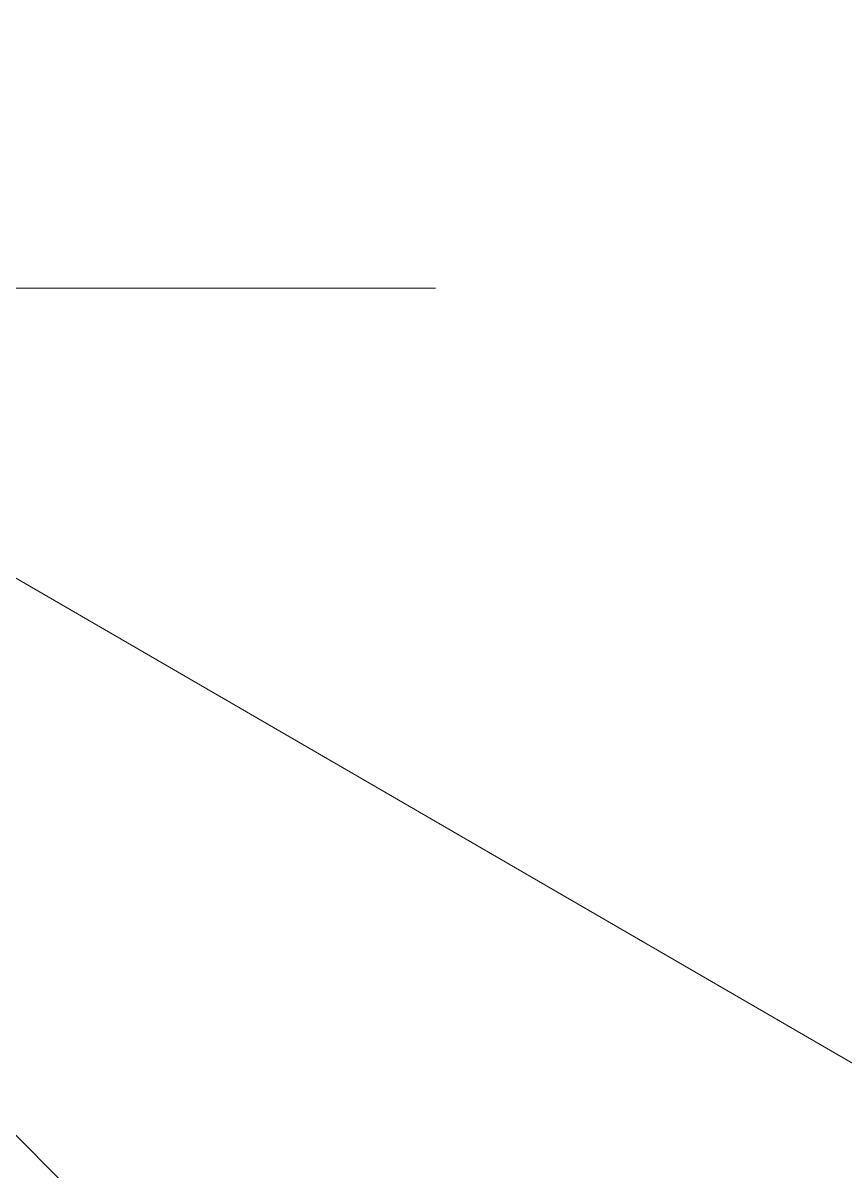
# Model space of a CAD drawing. Header units: metres. Extents: x 0 to 105485, y 0 to 425721.
# Drawn here: x 104935.319 to 104937.752, y 425419.596 to 425422.995 of the extents above; entities that cross this region are included whole.
import ezdxf

# ---------------------------------------------------------------- set-up
doc = ezdxf.new("R2010")
doc.units = ezdxf.units.M
doc.header["$MEASUREMENT"] = 0
for name, color, linetype, lineweight in [('B-XX-KW-KUNSTWERK_STEIGER-G', 170, 'Continuous', 18), ('B-XX-MO-ONDERZOEK_SONDERING-G', 90, 'Continuous', 18), ('B-XX-OG-GRENS-G', 7, 'Continuous', 18)]:
    doc.layers.add(name, color=color, linetype=linetype, lineweight=lineweight)

msp = doc.modelspace()

# ---------------------------------------------------------------- linework, layer by layer
at = {"layer": 'B-XX-KW-KUNSTWERK_STEIGER-G', "ltscale": 0.5}
msp.add_lwpolyline([(104991.599, 425410.515), (104974.566, 425405.641), (104963.876, 425404.772), (104935.168, 425421.427), (104934.18, 425419.835), (104963.452, 425402.891), (104974.906, 425403.771), (104994.855, 425409.456)], dxfattribs=at)
at = {"layer": 'B-XX-MO-ONDERZOEK_SONDERING-G', "color": 0, "true_color": 0xd62828}
msp.add_polyline3d([(104934.7915, 425422.21, -1.656), (104936.54, 425422.21, -1.676), (104935.5978, 425422.21, -1.696), (104935.4665, 425422.21, -1.716), (104934.4422, 425422.21, -1.736)], dxfattribs=at)
at = {"layer": 'B-XX-OG-GRENS-G'}
msp.add_polyline3d([(105062.5, 425437.5, 2.4681), (105052.5, 425432.5, 1.3605), (105042.5, 425427.5, 0.6695), (105032.5, 425422.5, 2.1811), (105027.5, 425417.5, 2.0092), (105017.5, 425412.5, 0.4799), (105007.5, 425412.5, 1.8916), (105002.5, 425412.5, 1.7311), (104997.5, 425412.5, 0.9151), (104992.5, 425412.5, 1.49), (104987.5, 425407.5, 1.7348), (104977.5, 425402.5, 1.9814), (104972.5, 425402.5, 1.9597), (104967.5, 425402.5, 1.9515), (104962.5, 425402.5, 1.9756), (104952.5, 425412.5, 3.4622), (104947.5, 425412.5, 3.482), (104937.5, 425417.5, 2.9624), (104932.5, 425422.5, 3.6411), (104927.5, 425427.5, 3.7382), (104922.5, 425432.5, 3.4533), (104917.5, 425432.5, 3.308), (104902.5, 425432.5, 2.5808)], dxfattribs=at)

doc.saveas('drawing.dxf')
